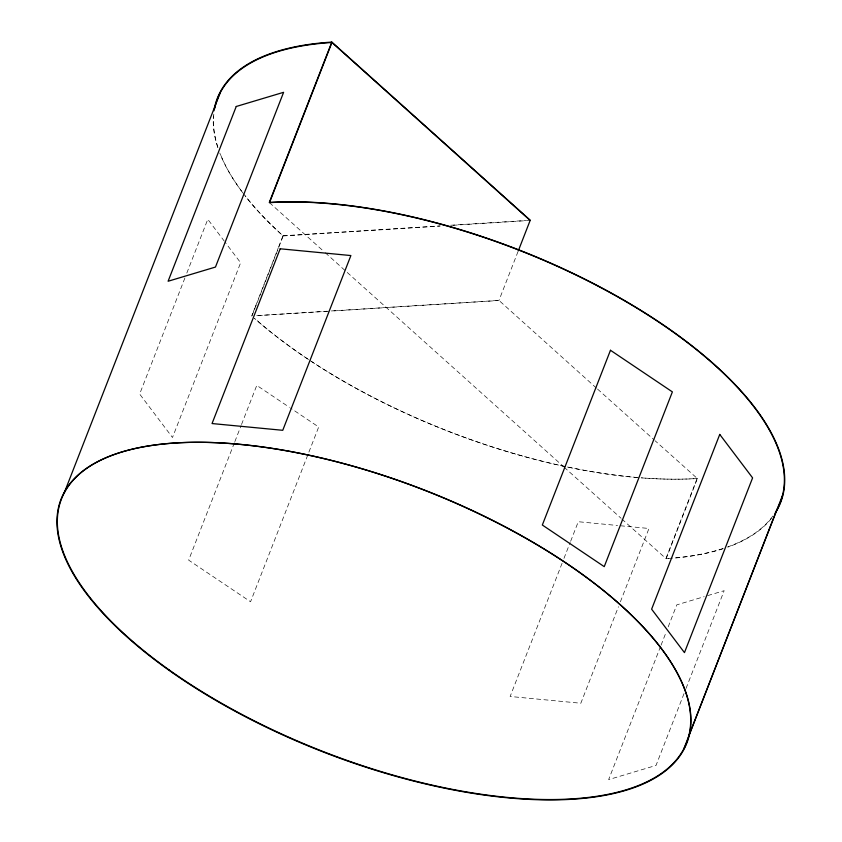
<?xml version="1.0" encoding="UTF-8"?>
<svg xmlns="http://www.w3.org/2000/svg" width="842" height="842" viewBox="0 0 842 842"><rect width="100%" height="100%" fill="white"/><g stroke="black" fill="none" stroke-linecap="round" stroke-linejoin="round"><path stroke-width="0.63" stroke-dasharray="4.21 3.16" d="M184.914 277.965L139.656 394.056L172.494 437.503L240.633 262.757L224.993 242.064M186.819 273.071L207.785 219.309L224.204 241.033M251.737 315.95L252.789 313.235M253.326 311.877L254.915 307.793M255.442 306.435L258.094 299.647M258.62 298.278L263.388 286.048M263.914 284.691L278.228 248.001M278.755 246.643L282.996 235.771A335.821 140.33 21.3 0 1 245.148 195.881M251.937 316.055L283.165 235.96A335.484 140.193 21.3 0 1 220.099 153.476M234.381 442.818L188.65 560.141L250.558 601.756L318.686 427.01L290.448 408.023M234.865 441.597L241.054 425.715M241.528 424.494L256.778 385.383L289.364 407.296M518.051 251.495L498.927 300.531L331.653 311.045M562.067 563.277L510.136 696.471L580.833 703.238L618.47 606.693M563.972 558.383L570.171 542.501M570.644 541.28L578.275 521.724L617.544 525.482M620.386 601.809L648.971 528.481L618.859 525.608M621.859 519.04L666.127 558.73L697.387 478.551L655.15 440.798M660.581 646.414L608.64 779.618L656.023 765.441L684.125 693.345M661.054 645.193L666.296 631.753M668.201 626.869L676.779 604.872L704.207 596.662M686.03 688.451L724.152 590.684L705.449 596.283M282.996 235.771L440.134 225.898M450.617 225.246L526.039 220.499M283.165 235.96L439.987 226.109M453.049 225.288L530.155 220.436M327.159 311.214L255.926 315.687L330.348 311.13M331.348 310.951L498.969 300.415L596.568 388.204M597.546 389.078L654.171 439.924M269.493 202.669L324.307 251.884M325.286 252.758L563.319 466.426M564.108 467.194L620.964 518.177M242.97 193.05A335.821 140.33 21.3 0 1 219.783 152.991M217.815 147.508A335.821 140.33 21.3 0 1 213.405 115.912M771.388 518.451A335.821 140.33 21.3 0 1 727.856 547.1M723.078 548.731A335.821 140.33 21.3 0 1 673.916 558.141M668.748 558.551A335.821 140.33 21.3 0 1 666.127 558.73M697.387 478.551A335.821 140.33 21.3 0 1 254.4 318.318M217.899 147.329A335.484 140.193 21.3 0 1 213.942 113.133M772.819 516.062A335.484 140.193 21.3 0 1 727.677 546.932M723.078 548.51A335.484 140.193 21.3 0 1 665.906 558.593L697.134 478.498A335.484 140.193 21.3 0 1 641.183 477.814M637.205 477.488A335.484 140.193 21.3 0 1 254.737 318.55"/><path stroke-width="1.26" d="M683.925 748.633L776.661 510.084A335.484 140.193 21.3 0 0 635.373 307.204A335.484 140.193 21.3 0 0 269.493 202.669L331.948 42.479L530.155 220.436M64.108 493.191L220.246 92.715M518.325 250.779L530.228 220.236L331.822 42.1L269.303 202.448A335.821 140.33 21.3 0 1 638.952 309.161A335.821 140.33 21.3 0 1 775.124 513.262M688.819 735.771L782.502 495.496M213.984 110.818A335.821 140.33 21.3 0 1 331.822 42.1M214.699 108.439A335.484 140.193 21.3 0 1 331.948 42.479M236.234 106.492L168.095 281.249L215.468 267.061L283.607 92.315L236.234 106.492M280.186 248.79L212.047 423.547L282.754 430.304L350.882 255.558L280.186 248.79M610.471 350.272L542.332 525.019L604.24 566.645L672.379 391.888L610.471 350.272M719.752 434.43L651.624 609.176L684.462 652.624L752.601 477.877L719.752 434.43M173.357 673.347A335.821 140.33 21.3 0 0 686.819 743.097A335.821 140.33 21.3 0 0 261.641 446.892A335.821 140.33 21.3 0 0 173.357 673.347M169 669.832A335.484 140.193 21.3 0 0 685.556 745.244A335.484 140.193 21.3 0 0 267.493 447.66A335.484 140.193 21.3 0 0 169 669.832"/></g></svg>
